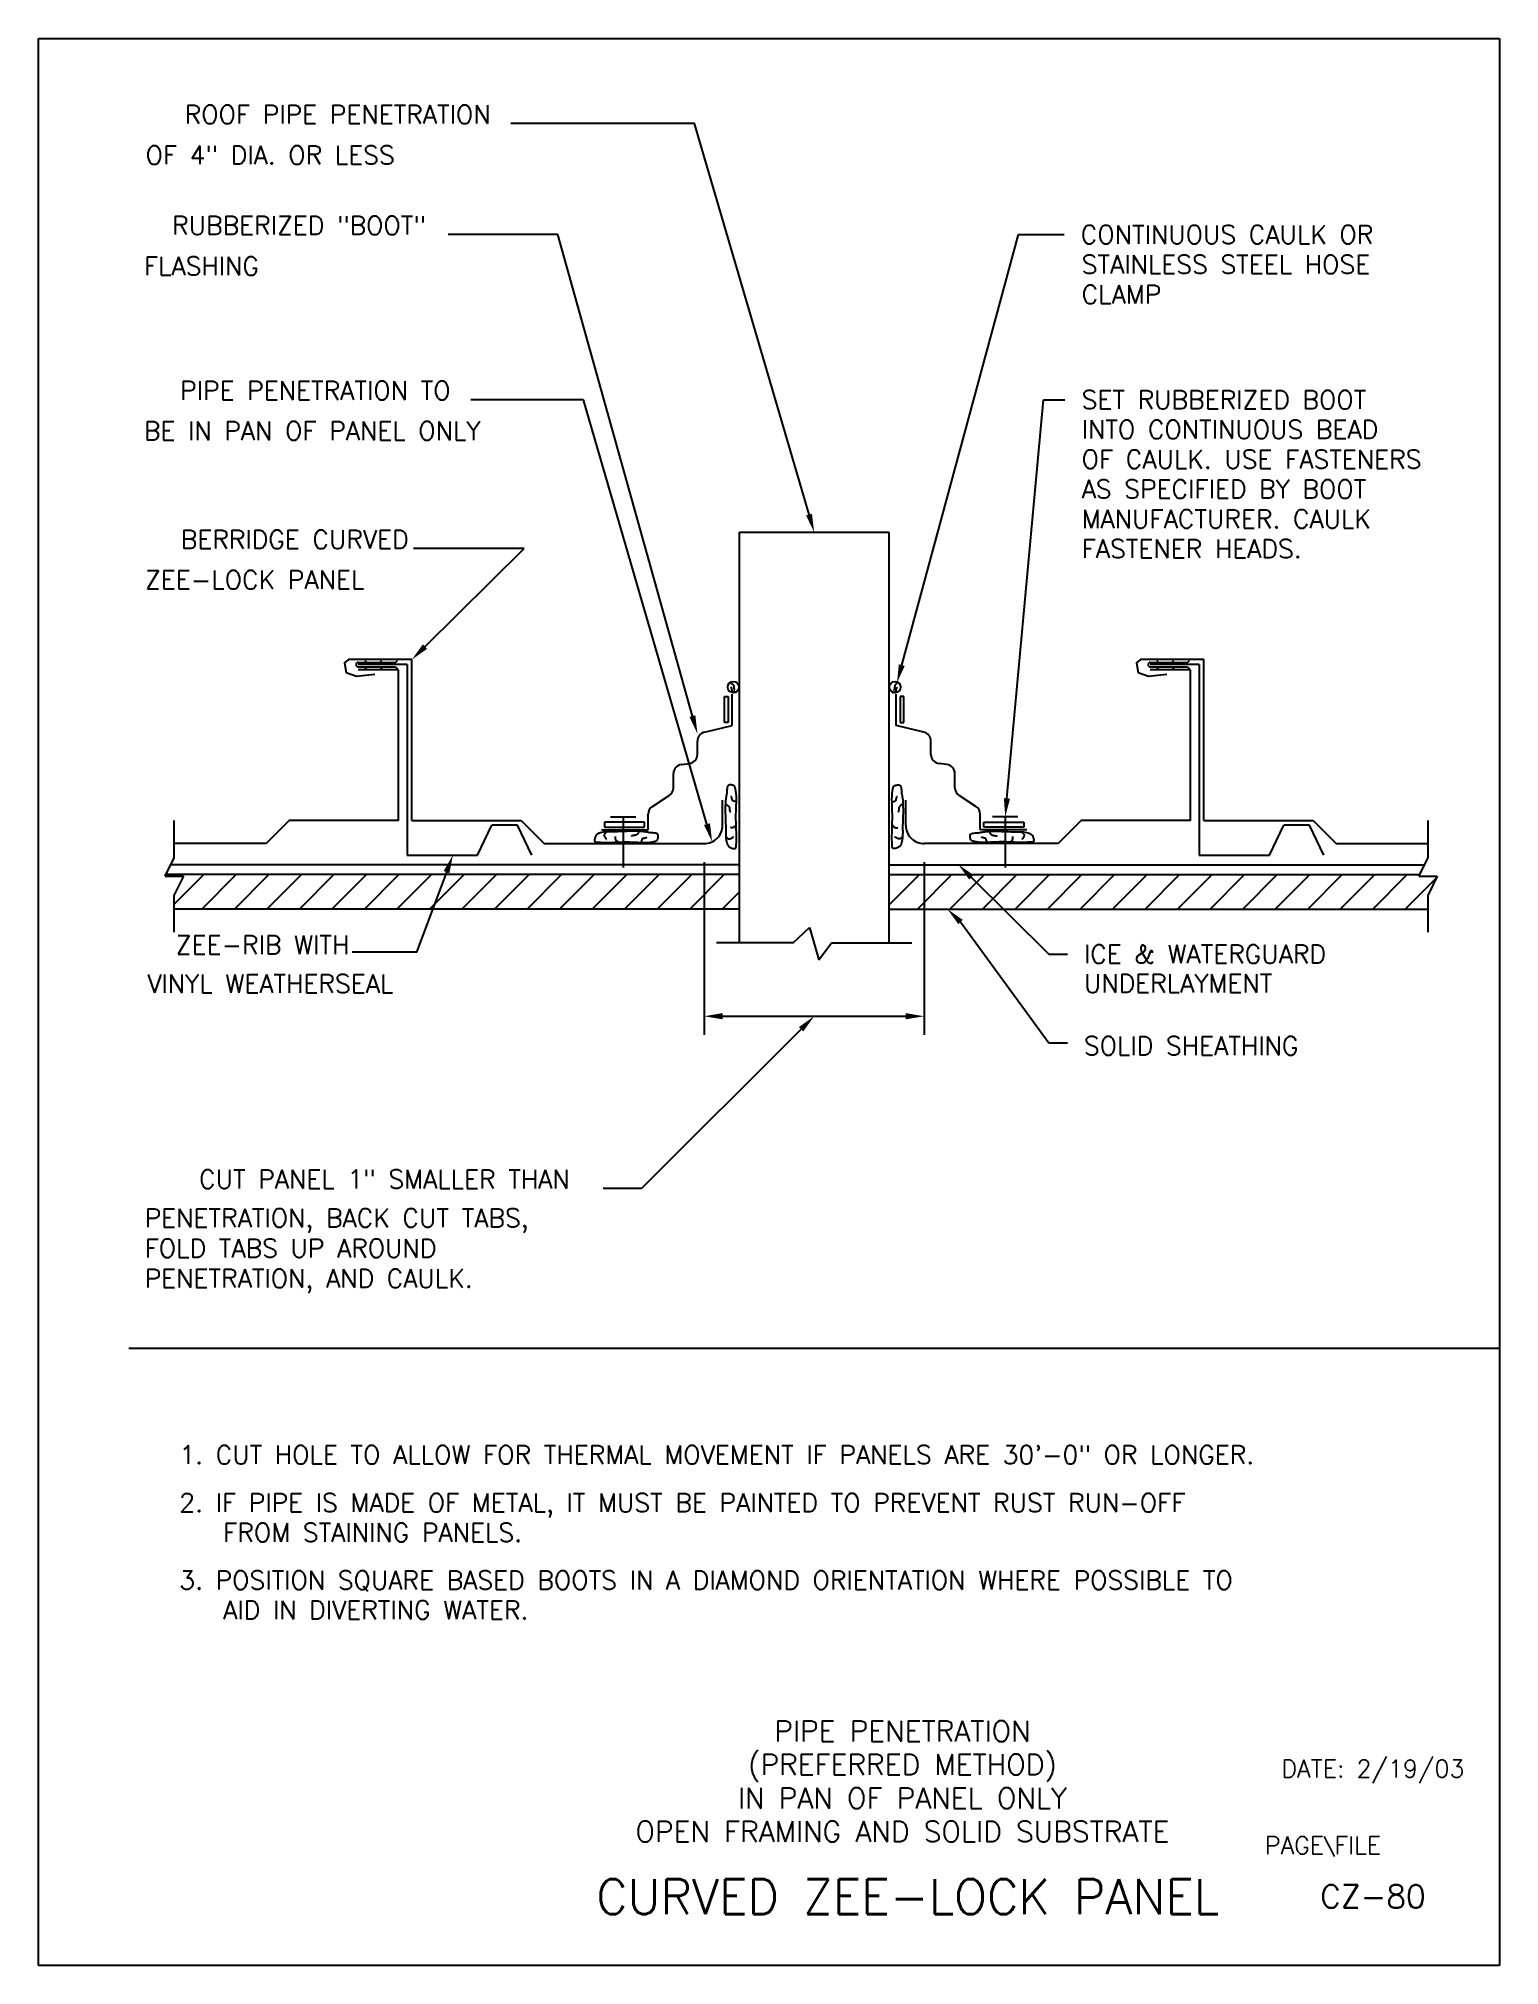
# Model space of a CAD drawing. Extents: x 0 to 15.9, y 0 to 20.9.
import ezdxf
from ezdxf.enums import TextEntityAlignment as Align

# ---------------------------------------------------------------- set-up
doc = ezdxf.new("R2010")
doc.units = 0
doc.header["$MEASUREMENT"] = 0
doc.layers.get('0').update_dxf_attribs({"linetype": 'CONTINUOUS'})
for name, color, linetype in [('BORDER', 7, 'CONTINUOUS'), ('CMP-FLSH', 7, 'CONTINUOUS'), ('STRCTR', 7, 'CONTINUOUS')]:
    doc.layers.add(name, color=color, linetype=linetype)
doc.styles.add('ROMANS', font='romans', dxfattribs={"height": 0.2})

# ---------------------------------------------------------------- blocks, each defined once
blk = doc.blocks.new('*X1')
at = {"color": 0, "linetype": 'CONTINUOUS'}
for p, q in [((1.424, 10.616), (1.443, 10.635)), ((1.475, 10.314), (1.796, 10.635)), ((1.775, 10.26), (2.15, 10.635)), ((2.129, 10.26), (2.504, 10.635)), ((2.482, 10.26), (2.857, 10.635)), ((2.836, 10.26), (3.211, 10.635)), ((3.189, 10.26), (3.564, 10.635)), ((3.543, 10.26), (3.918, 10.635)), ((3.896, 10.26), (4.271, 10.635)), ((4.25, 10.26), (4.625, 10.635)), ((4.603, 10.26), (4.978, 10.635)), ((4.957, 10.26), (5.332, 10.635)), ((5.311, 10.26), (5.686, 10.635)), ((5.664, 10.26), (6.039, 10.635)), ((6.018, 10.26), (6.393, 10.635)), ((6.371, 10.26), (6.746, 10.635)), ((6.725, 10.26), (7.1, 10.635)), ((7.078, 10.26), (7.453, 10.635)), ((9.243, 10.304), (9.575, 10.635)), ((9.553, 10.26), (9.928, 10.635)), ((9.907, 10.26), (10.282, 10.635)), ((10.26, 10.26), (10.635, 10.635)), ((10.614, 10.26), (10.989, 10.635)), ((10.967, 10.26), (11.342, 10.635)), ((11.321, 10.26), (11.696, 10.635)), ((11.675, 10.26), (12.05, 10.635)), ((12.028, 10.26), (12.403, 10.635)), ((12.382, 10.26), (12.757, 10.635)), ((12.735, 10.26), (13.11, 10.635)), ((13.089, 10.26), (13.464, 10.635)), ((13.442, 10.26), (13.817, 10.635)), ((13.796, 10.26), (14.171, 10.635)), ((14.149, 10.26), (14.524, 10.635)), ((14.503, 10.26), (14.878, 10.635)), ((14.856, 10.26), (15.197, 10.601)), ((7.432, 10.26), (7.619, 10.447))]:
    blk.add_line(p, q, dxfattribs=at)

msp = doc.modelspace()

# ---------------------------------------------------------------- linework, layer by layer
at = {"color": 5, "linetype": 'CONTINUOUS'}
for p, q in [((0, 0), (0, 20.94)), ((0, 20.94), (15.88, 20.94)), ((15.88, 20.94), (15.88, 0)), ((15.88, 0), (0, 0))]:
    msp.add_line(p, q, dxfattribs=at)
at = {"layer": 'BORDER', "color": 5, "linetype": 'CONTINUOUS'}
msp.add_line((15.88, 6.705), (0.982, 6.705), dxfattribs=at)
at = {"layer": 'CMP-FLSH', "color": 3, "linetype": 'CONTINUOUS'}
for p, q in [((7.13, 20.015), (5.133, 20.015)), ((8.375, 15.767), (7.13, 20.015)), ((5.645, 18.809), (4.453, 18.809)), ((7.108, 13.577), (5.645, 18.809)), ((9.383, 14.131), (10.652, 18.809)), ((10.652, 18.809), (11.149, 18.809)), ((5.922, 17.015), (4.7, 17.015)), ((7.266, 12.403), (5.922, 17.015)), ((10.526, 12.683), (10.922, 17.015)), ((10.922, 17.015), (11.155, 17.015)), ((5.28, 15.397), (4.076, 15.397)), ((4.201, 14.332), (5.28, 15.397)), ((3.475, 14.16), (3.88, 14.16)), ((3.475, 14.112), (3.88, 14.112)), ((3.542, 14.16), (3.562, 14.18)), ((3.542, 14.112), (3.562, 14.091)), ((3.711, 14.16), (3.732, 14.18)), ((3.711, 14.112), (3.732, 14.091)), ((3.88, 14.16), (3.901, 14.18)), ((3.88, 14.112), (3.901, 14.091)), ((12.084, 14.16), (12.489, 14.16)), ((12.084, 14.112), (12.489, 14.112)), ((12.15, 14.16), (12.171, 14.18)), ((12.15, 14.112), (12.171, 14.091)), ((12.32, 14.16), (12.34, 14.18)), ((12.32, 14.112), (12.34, 14.091)), ((12.489, 14.16), (12.51, 14.18)), ((12.489, 14.112), (12.51, 14.091)), ((7.235, 11.991), (7.235, 10.115)), ((9.627, 11.991), (9.627, 10.115)), ((10.139, 11.825), (10.983, 10.991)), ((10.022, 11.34), (10.983, 10.025)), ((10.983, 10.991), (11.183, 10.991)), ((7.435, 10.315), (9.427, 10.315)), ((8.289, 10.174), (6.555, 8.445)), ((10.983, 10.025), (11.183, 10.025)), ((6.555, 8.445), (6.136, 8.445))]:
    msp.add_line(p, q, dxfattribs=at)
at = {"layer": 'CMP-FLSH', "color": 1, "linetype": 'CONTINUOUS'}
for p, q in [((4.058, 14.191), (3.371, 14.191)), ((3.456, 14.011), (3.657, 14.032)), ((4.006, 14.136), (3.475, 14.136)), ((3.913, 14.078), (3.475, 14.078)), ((3.913, 12.441), (3.913, 14.078)), ((4.006, 14.136), (4.006, 12.066)), ((4.058, 12.441), (4.058, 14.191)), ((12.667, 14.191), (11.979, 14.191)), ((12.065, 14.011), (12.266, 14.032)), ((12.614, 14.136), (12.084, 14.136)), ((12.521, 14.078), (12.084, 14.078)), ((12.521, 12.441), (12.521, 14.078)), ((12.614, 14.136), (12.614, 12.066)), ((12.667, 12.441), (12.667, 14.191)), ((7.435, 12.391), (7.435, 12.663)), ((9.427, 12.391), (9.427, 12.663)), ((2.725, 12.441), (2.475, 12.191)), ((3.913, 12.441), (2.725, 12.441)), ((4.058, 12.441), (5.246, 12.441)), ((4.772, 12.066), (4.927, 12.392)), ((5.206, 12.392), (4.927, 12.392)), ((5.362, 12.066), (5.206, 12.392)), ((5.246, 12.441), (5.496, 12.191)), ((11.334, 12.441), (11.084, 12.191)), ((12.521, 12.441), (11.334, 12.441)), ((12.667, 12.441), (13.854, 12.441)), ((13.38, 12.066), (13.536, 12.392)), ((13.815, 12.392), (13.536, 12.392)), ((13.971, 12.066), (13.815, 12.392)), ((13.854, 12.441), (14.104, 12.191)), ((2.475, 12.191), (1.475, 12.191)), ((5.496, 12.191), (7.235, 12.191)), ((11.084, 12.191), (9.627, 12.191)), ((14.104, 12.191), (15.104, 12.191)), ((4.006, 12.066), (4.772, 12.066)), ((12.614, 12.066), (13.38, 12.066))]:
    msp.add_line(p, q, dxfattribs=at)
at = {"layer": 'CMP-FLSH', "color": 6, "linetype": 'CONTINUOUS'}
for p, q in [((7.457, 13.507), (7.457, 13.791)), ((7.457, 13.791), (7.495, 13.791)), ((7.495, 13.791), (7.495, 13.507)), ((9.404, 13.791), (9.367, 13.791)), ((9.367, 13.791), (9.367, 13.507)), ((9.404, 13.507), (9.404, 13.791)), ((7.495, 13.507), (7.457, 13.507)), ((9.367, 13.507), (9.404, 13.507)), ((6.588, 12.425), (6.151, 12.425)), ((6.151, 12.425), (6.151, 12.369)), ((6.151, 12.369), (6.588, 12.369)), ((6.216, 12.484), (6.491, 12.484)), ((6.354, 12.484), (6.354, 11.93)), ((6.588, 12.369), (6.588, 12.425)), ((10.274, 12.369), (10.274, 12.425)), ((10.274, 12.425), (10.711, 12.425)), ((10.711, 12.369), (10.274, 12.369)), ((10.645, 12.484), (10.371, 12.484)), ((10.508, 12.484), (10.508, 11.93)), ((10.711, 12.425), (10.711, 12.369)), ((7.619, 11.961), (1.438, 11.961)), ((9.243, 11.961), (15.067, 11.961))]:
    msp.add_line(p, q, dxfattribs=at)
at = {"layer": 'CMP-FLSH', "color": 4, "linetype": 'CONTINUOUS'}
for p, q in [((7.538, 13.474), (7.538, 13.816)), ((9.324, 13.474), (9.324, 13.816)), ((7.239, 13.402), (7.538, 13.474)), ((9.623, 13.402), (9.324, 13.474)), ((7.162, 13.161), (7.162, 13.305)), ((9.7, 13.161), (9.7, 13.305)), ((6.99, 13.052), (7.073, 13.061)), ((9.872, 13.052), (9.789, 13.061)), ((6.901, 12.798), (6.901, 12.952)), ((9.961, 12.798), (9.961, 12.952)), ((6.672, 12.595), (6.856, 12.714)), ((10.19, 12.595), (10.006, 12.714)), ((6.626, 12.342), (6.626, 12.511)), ((10.235, 12.342), (10.235, 12.511)), ((6.12, 12.342), (6.626, 12.342)), ((10.742, 12.342), (10.235, 12.342))]:
    msp.add_line(p, q, dxfattribs=at)
at = {"layer": 'CMP-FLSH', "color": 3, "linetype": 'CONTINUOUS'}
msp.add_lwpolyline([(4.435, 11.881), (4.108, 11.013), (3.41, 11.013)], dxfattribs=at)
at = {"layer": 'CMP-FLSH', "color": 1, "linetype": 'CONTINUOUS'}
for points in [[(3.371, 14.191, 0), (3.326, 14.155, 0), (3.345, 14.05, 0), (3.456, 14.011, 0)], [(11.979, 14.191, 0), (11.935, 14.155, 0), (11.953, 14.05, 0), (12.065, 14.011, 0)]]:
    msp.add_polyline3d(points, dxfattribs=at)
at = {"layer": 'CMP-FLSH', "color": 6, "linetype": 'CONTINUOUS'}
for points in [[(7.517, 13.941, 0), (7.521, 13.939, 0), (7.525, 13.937, 0), (7.53, 13.934, 0), (7.534, 13.931, 0), (7.539, 13.927, 0), (7.543, 13.924, 0), (7.546, 13.92, 0), (7.55, 13.917, 0), (7.552, 13.913, 0), (7.554, 13.908, 0), (7.556, 13.902, 0), (7.557, 13.894, 0), (7.558, 13.885, 0), (7.559, 13.877, 0), (7.56, 13.87, 0), (7.563, 13.864, 0), (7.565, 13.86, 0), (7.57, 13.859, 0)], [(7.585, 13.835, 0), (7.581, 13.834, 0), (7.577, 13.834, 0), (7.571, 13.835, 0), (7.566, 13.836, 0), (7.561, 13.837, 0), (7.556, 13.839, 0), (7.551, 13.841, 0), (7.547, 13.843, 0), (7.544, 13.845, 0), (7.541, 13.849, 0), (7.539, 13.854, 0), (7.538, 13.861, 0), (7.537, 13.868, 0), (7.536, 13.875, 0), (7.534, 13.881, 0), (7.532, 13.886, 0), (7.53, 13.889, 0), (7.526, 13.89, 0)], [(9.277, 13.835, 0), (9.281, 13.834, 0), (9.285, 13.834, 0), (9.29, 13.835, 0), (9.296, 13.836, 0), (9.301, 13.837, 0), (9.306, 13.839, 0), (9.311, 13.841, 0), (9.315, 13.843, 0), (9.318, 13.845, 0), (9.321, 13.849, 0), (9.322, 13.854, 0), (9.324, 13.861, 0), (9.325, 13.868, 0), (9.326, 13.875, 0), (9.328, 13.881, 0), (9.33, 13.886, 0), (9.332, 13.889, 0), (9.335, 13.89, 0)], [(9.344, 13.941, 0), (9.341, 13.939, 0), (9.337, 13.937, 0), (9.332, 13.934, 0), (9.328, 13.931, 0), (9.323, 13.927, 0), (9.319, 13.924, 0), (9.315, 13.92, 0), (9.312, 13.917, 0), (9.31, 13.913, 0), (9.307, 13.908, 0), (9.306, 13.902, 0), (9.305, 13.894, 0), (9.304, 13.885, 0), (9.303, 13.877, 0), (9.301, 13.87, 0), (9.299, 13.864, 0), (9.296, 13.86, 0), (9.292, 13.859, 0)], [(7.472, 12.358, 0), (7.47, 12.343, 0), (7.469, 12.327, 0), (7.469, 12.308, 0), (7.469, 12.289, 0), (7.47, 12.269, 0), (7.472, 12.25, 0), (7.475, 12.232, 0), (7.477, 12.215, 0), (7.481, 12.201, 0), (7.482, 12.197, 0), (7.484, 12.191, 0), (7.487, 12.186, 0), (7.49, 12.179, 0), (7.493, 12.173, 0), (7.496, 12.168, 0), (7.5, 12.163, 0), (7.503, 12.158, 0), (7.507, 12.155, 0), (7.513, 12.151, 0), (7.52, 12.148, 0), (7.528, 12.144, 0), (7.537, 12.141, 0), (7.546, 12.139, 0), (7.555, 12.137, 0), (7.563, 12.137, 0), (7.571, 12.138, 0), (7.576, 12.14, 0), (7.579, 12.143, 0), (7.58, 12.146, 0), (7.581, 12.15, 0), (7.582, 12.154, 0), (7.582, 12.159, 0), (7.583, 12.164, 0), (7.583, 12.169, 0), (7.583, 12.173, 0), (7.583, 12.176, 0), (7.585, 12.205, 0), (7.585, 12.238, 0), (7.585, 12.274, 0), (7.585, 12.312, 0), (7.584, 12.351, 0), (7.583, 12.389, 0), (7.582, 12.425, 0), (7.581, 12.458, 0), (7.581, 12.486, 0), (7.581, 12.512, 0), (7.582, 12.541, 0), (7.583, 12.573, 0), (7.584, 12.607, 0), (7.585, 12.641, 0), (7.586, 12.675, 0), (7.585, 12.707, 0), (7.584, 12.736, 0), (7.581, 12.761, 0), (7.58, 12.766, 0), (7.579, 12.773, 0), (7.577, 12.78, 0), (7.575, 12.787, 0), (7.573, 12.795, 0), (7.571, 12.802, 0), (7.568, 12.808, 0), (7.565, 12.814, 0), (7.561, 12.818, 0), (7.556, 12.821, 0), (7.55, 12.824, 0), (7.543, 12.826, 0), (7.535, 12.828, 0), (7.527, 12.829, 0), (7.519, 12.83, 0), (7.512, 12.83, 0), (7.505, 12.828, 0), (7.5, 12.826, 0), (7.494, 12.82, 0), (7.49, 12.811, 0), (7.487, 12.799, 0), (7.484, 12.787, 0), (7.483, 12.774, 0), (7.482, 12.76, 0), (7.481, 12.748, 0), (7.48, 12.736, 0), (7.479, 12.727, 0), (7.477, 12.72, 0), (7.476, 12.713, 0), (7.475, 12.705, 0), (7.473, 12.696, 0), (7.472, 12.688, 0), (7.47, 12.679, 0), (7.469, 12.671, 0), (7.468, 12.664, 0), (7.468, 12.657, 0), (7.466, 12.63, 0), (7.465, 12.598, 0), (7.465, 12.563, 0), (7.465, 12.526, 0), (7.466, 12.489, 0), (7.467, 12.452, 0), (7.468, 12.417, 0), (7.47, 12.385, 0), (7.472, 12.358, 0)], [(9.39, 12.358, 0), (9.391, 12.343, 0), (9.393, 12.327, 0), (9.393, 12.308, 0), (9.392, 12.289, 0), (9.391, 12.269, 0), (9.39, 12.25, 0), (9.387, 12.232, 0), (9.384, 12.215, 0), (9.381, 12.201, 0), (9.379, 12.197, 0), (9.377, 12.191, 0), (9.375, 12.186, 0), (9.372, 12.179, 0), (9.369, 12.173, 0), (9.366, 12.168, 0), (9.362, 12.163, 0), (9.359, 12.158, 0), (9.355, 12.155, 0), (9.349, 12.151, 0), (9.342, 12.148, 0), (9.334, 12.144, 0), (9.325, 12.141, 0), (9.316, 12.139, 0), (9.307, 12.137, 0), (9.299, 12.137, 0), (9.291, 12.138, 0), (9.285, 12.14, 0), (9.283, 12.143, 0), (9.282, 12.146, 0), (9.281, 12.15, 0), (9.28, 12.154, 0), (9.279, 12.159, 0), (9.279, 12.164, 0), (9.279, 12.169, 0), (9.279, 12.173, 0), (9.279, 12.176, 0), (9.277, 12.205, 0), (9.276, 12.238, 0), (9.276, 12.274, 0), (9.277, 12.312, 0), (9.278, 12.351, 0), (9.279, 12.389, 0), (9.28, 12.425, 0), (9.281, 12.458, 0), (9.281, 12.486, 0), (9.281, 12.512, 0), (9.28, 12.541, 0), (9.279, 12.573, 0), (9.277, 12.607, 0), (9.277, 12.641, 0), (9.276, 12.675, 0), (9.277, 12.707, 0), (9.278, 12.736, 0), (9.281, 12.761, 0), (9.282, 12.766, 0), (9.283, 12.773, 0), (9.285, 12.78, 0), (9.286, 12.787, 0), (9.289, 12.795, 0), (9.291, 12.802, 0), (9.294, 12.808, 0), (9.297, 12.814, 0), (9.301, 12.818, 0), (9.305, 12.821, 0), (9.312, 12.824, 0), (9.319, 12.826, 0), (9.327, 12.828, 0), (9.335, 12.829, 0), (9.343, 12.83, 0), (9.35, 12.83, 0), (9.356, 12.828, 0), (9.361, 12.826, 0), (9.368, 12.82, 0), (9.372, 12.811, 0), (9.375, 12.799, 0), (9.378, 12.787, 0), (9.379, 12.774, 0), (9.38, 12.76, 0), (9.381, 12.748, 0), (9.382, 12.736, 0), (9.383, 12.727, 0), (9.384, 12.72, 0), (9.386, 12.713, 0), (9.387, 12.705, 0), (9.389, 12.696, 0), (9.39, 12.688, 0), (9.391, 12.679, 0), (9.393, 12.671, 0), (9.393, 12.664, 0), (9.394, 12.657, 0), (9.395, 12.63, 0), (9.396, 12.598, 0), (9.397, 12.563, 0), (9.397, 12.526, 0), (9.396, 12.489, 0), (9.395, 12.452, 0), (9.394, 12.417, 0), (9.392, 12.385, 0), (9.39, 12.358, 0)], [(7.47, 12.619, 0), (7.474, 12.618, 0), (7.478, 12.615, 0), (7.482, 12.612, 0), (7.487, 12.609, 0), (7.491, 12.606, 0), (7.495, 12.602, 0), (7.499, 12.598, 0), (7.502, 12.595, 0), (7.505, 12.592, 0), (7.507, 12.587, 0), (7.509, 12.58, 0), (7.51, 12.572, 0), (7.511, 12.564, 0), (7.512, 12.556, 0), (7.513, 12.548, 0), (7.515, 12.542, 0), (7.518, 12.538, 0), (7.522, 12.537, 0)], [(7.585, 12.649, 0), (7.581, 12.648, 0), (7.577, 12.648, 0), (7.571, 12.649, 0), (7.566, 12.65, 0), (7.561, 12.651, 0), (7.556, 12.653, 0), (7.551, 12.655, 0), (7.547, 12.657, 0), (7.544, 12.659, 0), (7.541, 12.663, 0), (7.539, 12.668, 0), (7.538, 12.675, 0), (7.537, 12.682, 0), (7.536, 12.689, 0), (7.534, 12.695, 0), (7.532, 12.7, 0), (7.53, 12.703, 0), (7.526, 12.704, 0)], [(9.277, 12.649, 0), (9.281, 12.648, 0), (9.285, 12.648, 0), (9.29, 12.649, 0), (9.296, 12.65, 0), (9.301, 12.651, 0), (9.306, 12.653, 0), (9.311, 12.655, 0), (9.315, 12.657, 0), (9.318, 12.659, 0), (9.321, 12.663, 0), (9.322, 12.668, 0), (9.324, 12.675, 0), (9.325, 12.682, 0), (9.326, 12.689, 0), (9.328, 12.695, 0), (9.33, 12.7, 0), (9.332, 12.703, 0), (9.335, 12.704, 0)], [(9.392, 12.619, 0), (9.388, 12.618, 0), (9.384, 12.615, 0), (9.38, 12.612, 0), (9.375, 12.609, 0), (9.371, 12.606, 0), (9.367, 12.602, 0), (9.363, 12.598, 0), (9.36, 12.595, 0), (9.357, 12.592, 0), (9.355, 12.587, 0), (9.353, 12.58, 0), (9.352, 12.572, 0), (9.351, 12.564, 0), (9.35, 12.556, 0), (9.349, 12.548, 0), (9.347, 12.542, 0), (9.344, 12.538, 0), (9.34, 12.537, 0)], [(7.583, 12.398, 0), (7.581, 12.394, 0), (7.579, 12.391, 0), (7.577, 12.387, 0), (7.574, 12.383, 0), (7.57, 12.379, 0), (7.567, 12.376, 0), (7.563, 12.373, 0), (7.56, 12.37, 0), (7.557, 12.368, 0), (7.554, 12.367, 0), (7.55, 12.366, 0), (7.546, 12.365, 0), (7.542, 12.364, 0), (7.537, 12.364, 0), (7.533, 12.364, 0), (7.529, 12.364, 0), (7.525, 12.365, 0), (7.522, 12.366, 0)], [(9.279, 12.398, 0), (9.28, 12.394, 0), (9.282, 12.391, 0), (9.285, 12.387, 0), (9.288, 12.383, 0), (9.292, 12.379, 0), (9.295, 12.376, 0), (9.299, 12.373, 0), (9.302, 12.37, 0), (9.305, 12.368, 0), (9.308, 12.367, 0), (9.312, 12.366, 0), (9.316, 12.365, 0), (9.32, 12.364, 0), (9.325, 12.364, 0), (9.329, 12.364, 0), (9.333, 12.364, 0), (9.337, 12.365, 0), (9.34, 12.366, 0)], [(6.265, 12.318, 0), (6.25, 12.32, 0), (6.234, 12.321, 0), (6.215, 12.321, 0), (6.196, 12.321, 0), (6.176, 12.32, 0), (6.157, 12.318, 0), (6.139, 12.316, 0), (6.123, 12.313, 0), (6.109, 12.309, 0), (6.104, 12.308, 0), (6.099, 12.306, 0), (6.093, 12.303, 0), (6.087, 12.3, 0), (6.081, 12.297, 0), (6.075, 12.294, 0), (6.07, 12.29, 0), (6.065, 12.287, 0), (6.062, 12.283, 0), (6.059, 12.278, 0), (6.055, 12.27, 0), (6.051, 12.262, 0), (6.048, 12.253, 0), (6.046, 12.244, 0), (6.045, 12.235, 0), (6.044, 12.227, 0), (6.045, 12.22, 0), (6.047, 12.214, 0), (6.05, 12.212, 0), (6.053, 12.21, 0), (6.057, 12.209, 0), (6.061, 12.208, 0), (6.066, 12.208, 0), (6.071, 12.208, 0), (6.076, 12.208, 0), (6.08, 12.207, 0), (6.083, 12.207, 0), (6.112, 12.206, 0), (6.145, 12.205, 0), (6.181, 12.205, 0), (6.219, 12.205, 0), (6.258, 12.206, 0), (6.296, 12.207, 0), (6.332, 12.208, 0), (6.365, 12.209, 0), (6.393, 12.209, 0), (6.419, 12.209, 0), (6.448, 12.208, 0), (6.48, 12.207, 0), (6.514, 12.206, 0), (6.548, 12.205, 0), (6.582, 12.204, 0), (6.614, 12.205, 0), (6.643, 12.206, 0), (6.668, 12.209, 0), (6.673, 12.21, 0), (6.68, 12.212, 0), (6.687, 12.213, 0), (6.694, 12.215, 0), (6.702, 12.217, 0), (6.709, 12.219, 0), (6.715, 12.222, 0), (6.721, 12.225, 0), (6.725, 12.229, 0), (6.728, 12.234, 0), (6.731, 12.24, 0), (6.733, 12.247, 0), (6.735, 12.255, 0), (6.736, 12.263, 0), (6.737, 12.271, 0), (6.737, 12.278, 0), (6.735, 12.285, 0), (6.733, 12.29, 0), (6.727, 12.296, 0), (6.718, 12.3, 0), (6.707, 12.304, 0), (6.694, 12.306, 0), (6.681, 12.307, 0), (6.668, 12.308, 0), (6.655, 12.309, 0), (6.643, 12.31, 0), (6.634, 12.311, 0), (6.628, 12.313, 0), (6.62, 12.314, 0), (6.612, 12.315, 0), (6.604, 12.317, 0), (6.595, 12.318, 0), (6.586, 12.32, 0), (6.578, 12.321, 0), (6.571, 12.322, 0), (6.564, 12.322, 0), (6.537, 12.324, 0), (6.505, 12.325, 0), (6.47, 12.325, 0), (6.433, 12.325, 0), (6.396, 12.324, 0), (6.359, 12.323, 0), (6.324, 12.322, 0), (6.292, 12.32, 0), (6.265, 12.318, 0)], [(6.176, 12.316, 0), (6.173, 12.315, 0), (6.169, 12.312, 0), (6.165, 12.309, 0), (6.161, 12.306, 0), (6.157, 12.302, 0), (6.154, 12.297, 0), (6.152, 12.293, 0), (6.15, 12.289, 0), (6.149, 12.285, 0), (6.149, 12.28, 0), (6.15, 12.275, 0), (6.152, 12.269, 0), (6.155, 12.262, 0), (6.158, 12.256, 0), (6.162, 12.25, 0), (6.166, 12.245, 0), (6.17, 12.241, 0), (6.174, 12.238, 0)], [(6.305, 12.207, 0), (6.302, 12.209, 0), (6.298, 12.211, 0), (6.294, 12.213, 0), (6.29, 12.217, 0), (6.286, 12.22, 0), (6.283, 12.223, 0), (6.28, 12.227, 0), (6.277, 12.23, 0), (6.275, 12.233, 0), (6.274, 12.236, 0), (6.273, 12.24, 0), (6.272, 12.244, 0), (6.271, 12.248, 0), (6.271, 12.253, 0), (6.271, 12.257, 0), (6.271, 12.261, 0), (6.272, 12.265, 0), (6.273, 12.268, 0)], [(6.526, 12.32, 0), (6.525, 12.316, 0), (6.522, 12.312, 0), (6.519, 12.308, 0), (6.516, 12.303, 0), (6.513, 12.299, 0), (6.509, 12.295, 0), (6.506, 12.291, 0), (6.502, 12.288, 0), (6.499, 12.285, 0), (6.494, 12.283, 0), (6.487, 12.282, 0), (6.479, 12.28, 0), (6.471, 12.28, 0), (6.463, 12.279, 0), (6.455, 12.277, 0), (6.449, 12.275, 0), (6.445, 12.272, 0), (6.444, 12.268, 0)], [(6.556, 12.205, 0), (6.555, 12.209, 0), (6.555, 12.214, 0), (6.556, 12.219, 0), (6.557, 12.224, 0), (6.558, 12.229, 0), (6.56, 12.234, 0), (6.562, 12.239, 0), (6.564, 12.243, 0), (6.566, 12.246, 0), (6.57, 12.249, 0), (6.575, 12.251, 0), (6.582, 12.252, 0), (6.589, 12.253, 0), (6.596, 12.255, 0), (6.602, 12.256, 0), (6.607, 12.258, 0), (6.61, 12.26, 0), (6.611, 12.264, 0)], [(7.474, 12.269, 0), (7.476, 12.265, 0), (7.478, 12.262, 0), (7.481, 12.258, 0), (7.485, 12.254, 0), (7.489, 12.25, 0), (7.493, 12.247, 0), (7.497, 12.244, 0), (7.501, 12.243, 0), (7.505, 12.242, 0), (7.51, 12.242, 0), (7.515, 12.243, 0), (7.521, 12.245, 0), (7.528, 12.248, 0), (7.534, 12.251, 0), (7.54, 12.255, 0), (7.545, 12.259, 0), (7.549, 12.263, 0), (7.552, 12.267, 0)], [(9.387, 12.269, 0), (9.386, 12.265, 0), (9.384, 12.262, 0), (9.381, 12.258, 0), (9.377, 12.254, 0), (9.373, 12.25, 0), (9.369, 12.247, 0), (9.365, 12.244, 0), (9.361, 12.243, 0), (9.357, 12.242, 0), (9.352, 12.242, 0), (9.346, 12.243, 0), (9.34, 12.245, 0), (9.334, 12.248, 0), (9.328, 12.251, 0), (9.322, 12.255, 0), (9.317, 12.259, 0), (9.312, 12.263, 0), (9.309, 12.267, 0)], [(10.597, 12.318, 0), (10.611, 12.32, 0), (10.628, 12.321, 0), (10.646, 12.321, 0), (10.666, 12.321, 0), (10.685, 12.32, 0), (10.705, 12.318, 0), (10.723, 12.316, 0), (10.739, 12.313, 0), (10.753, 12.309, 0), (10.758, 12.308, 0), (10.763, 12.306, 0), (10.769, 12.303, 0), (10.775, 12.3, 0), (10.781, 12.297, 0), (10.787, 12.294, 0), (10.792, 12.29, 0), (10.796, 12.287, 0), (10.8, 12.283, 0), (10.803, 12.278, 0), (10.807, 12.27, 0), (10.81, 12.262, 0), (10.813, 12.253, 0), (10.816, 12.244, 0), (10.817, 12.235, 0), (10.818, 12.227, 0), (10.817, 12.22, 0), (10.814, 12.214, 0), (10.812, 12.212, 0), (10.809, 12.21, 0), (10.805, 12.209, 0), (10.8, 12.208, 0), (10.796, 12.208, 0), (10.791, 12.208, 0), (10.786, 12.208, 0), (10.782, 12.207, 0), (10.779, 12.207, 0), (10.75, 12.206, 0), (10.717, 12.205, 0), (10.681, 12.205, 0), (10.643, 12.205, 0), (10.604, 12.206, 0), (10.566, 12.207, 0), (10.53, 12.208, 0), (10.497, 12.209, 0), (10.468, 12.209, 0), (10.443, 12.209, 0), (10.414, 12.208, 0), (10.382, 12.207, 0), (10.348, 12.206, 0), (10.314, 12.205, 0), (10.28, 12.204, 0), (10.248, 12.205, 0), (10.219, 12.206, 0), (10.194, 12.209, 0), (10.189, 12.21, 0), (10.182, 12.212, 0), (10.175, 12.213, 0), (10.167, 12.215, 0), (10.16, 12.217, 0), (10.153, 12.219, 0), (10.146, 12.222, 0), (10.141, 12.225, 0), (10.137, 12.229, 0), (10.134, 12.234, 0), (10.131, 12.24, 0), (10.129, 12.247, 0), (10.127, 12.255, 0), (10.125, 12.263, 0), (10.125, 12.271, 0), (10.125, 12.278, 0), (10.126, 12.285, 0), (10.129, 12.29, 0), (10.135, 12.296, 0), (10.144, 12.3, 0), (10.155, 12.304, 0), (10.168, 12.306, 0), (10.181, 12.307, 0), (10.194, 12.308, 0), (10.207, 12.309, 0), (10.218, 12.31, 0), (10.228, 12.311, 0), (10.234, 12.313, 0), (10.242, 12.314, 0), (10.25, 12.315, 0), (10.258, 12.317, 0), (10.267, 12.318, 0), (10.275, 12.32, 0), (10.284, 12.321, 0), (10.291, 12.322, 0), (10.297, 12.322, 0), (10.325, 12.324, 0), (10.357, 12.325, 0), (10.392, 12.325, 0), (10.429, 12.325, 0), (10.466, 12.324, 0), (10.503, 12.323, 0), (10.538, 12.322, 0), (10.57, 12.32, 0), (10.597, 12.318, 0)], [(10.306, 12.205, 0), (10.306, 12.209, 0), (10.306, 12.214, 0), (10.306, 12.219, 0), (10.305, 12.224, 0), (10.303, 12.229, 0), (10.302, 12.234, 0), (10.3, 12.239, 0), (10.298, 12.243, 0), (10.295, 12.246, 0), (10.292, 12.249, 0), (10.286, 12.251, 0), (10.28, 12.252, 0), (10.273, 12.253, 0), (10.266, 12.255, 0), (10.26, 12.256, 0), (10.255, 12.258, 0), (10.252, 12.26, 0), (10.251, 12.264, 0)], [(10.335, 12.32, 0), (10.337, 12.316, 0), (10.339, 12.312, 0), (10.342, 12.308, 0), (10.346, 12.303, 0), (10.349, 12.299, 0), (10.353, 12.295, 0), (10.356, 12.291, 0), (10.36, 12.288, 0), (10.363, 12.285, 0), (10.368, 12.283, 0), (10.375, 12.282, 0), (10.383, 12.28, 0), (10.391, 12.28, 0), (10.399, 12.279, 0), (10.406, 12.277, 0), (10.412, 12.275, 0), (10.416, 12.272, 0), (10.418, 12.268, 0)], [(10.557, 12.207, 0), (10.56, 12.209, 0), (10.564, 12.211, 0), (10.568, 12.213, 0), (10.572, 12.217, 0), (10.575, 12.22, 0), (10.579, 12.223, 0), (10.582, 12.227, 0), (10.585, 12.23, 0), (10.587, 12.233, 0), (10.588, 12.236, 0), (10.589, 12.24, 0), (10.59, 12.244, 0), (10.59, 12.248, 0), (10.591, 12.253, 0), (10.591, 12.257, 0), (10.59, 12.261, 0), (10.59, 12.265, 0), (10.589, 12.268, 0)], [(10.686, 12.316, 0), (10.689, 12.315, 0), (10.693, 12.312, 0), (10.697, 12.309, 0), (10.701, 12.306, 0), (10.704, 12.302, 0), (10.708, 12.297, 0), (10.71, 12.293, 0), (10.712, 12.289, 0), (10.713, 12.285, 0), (10.713, 12.28, 0), (10.712, 12.275, 0), (10.71, 12.269, 0), (10.707, 12.262, 0), (10.704, 12.256, 0), (10.7, 12.25, 0), (10.696, 12.245, 0), (10.692, 12.241, 0), (10.688, 12.238, 0)]]:
    msp.add_polyline3d(points, dxfattribs=at)
for centre in [(7.552, 13.892), (9.31, 13.892)]:
    msp.add_circle(centre, 0.0611, dxfattribs=at)
at = {"layer": 'CMP-FLSH', "color": 3, "linetype": 'CONTINUOUS'}
for centre in [(3.475, 14.136), (12.084, 14.136)]:
    msp.add_arc(centre, 0.0241, 90, 270, dxfattribs=at)
at = {"layer": 'CMP-FLSH', "color": 4, "linetype": 'CONTINUOUS'}
for centre, start, end in [((7.262, 13.305), 103.3591, 180), ((9.6, 13.305), 0, 76.6409), ((7.001, 12.952), 96.5233, 180), ((7.062, 13.161), 276.5233, 0), ((9.8, 13.161), 180, 263.4767), ((9.861, 12.952), 0, 83.4767), ((6.801, 12.798), 303.0222, 0), ((10.061, 12.798), 180, 236.9778), ((6.726, 12.511), 123.0222, 180), ((10.135, 12.511), 0, 56.9778)]:
    msp.add_arc(centre, 0.1, start, end, dxfattribs=at)
at = {"layer": 'CMP-FLSH', "color": 1, "linetype": 'CONTINUOUS'}
for centre, start, end in [((7.235, 12.391), 269.9996, 0.0004), ((9.627, 12.391), 179.9996, 270.0004)]:
    msp.add_arc(centre, 0.2, start, end, dxfattribs=at)
at = {"layer": 'CMP-FLSH', "color": 3, "linetype": 'CONTINUOUS'}
for points in [[(8.407, 15.776), (8.343, 15.758), (8.431, 15.575)], [(4.224, 14.308), (4.177, 14.356), (4.058, 14.191)], [(9.415, 14.122), (9.351, 14.139), (9.331, 13.938)], [(7.14, 13.586), (7.076, 13.568), (7.162, 13.384)], [(10.56, 12.68), (10.493, 12.686), (10.508, 12.484)], [(7.298, 12.412), (7.234, 12.394), (7.322, 12.211)], [(4.404, 11.893), (4.505, 12.068), (4.466, 11.869)], [(10.116, 11.801), (10.163, 11.849), (9.997, 11.966)], [(9.998, 11.316), (10.045, 11.363), (9.879, 11.48)], [(7.435, 10.349), (7.435, 10.282), (7.235, 10.315)], [(8.266, 10.198), (8.313, 10.151), (8.431, 10.315)], [(9.427, 10.349), (9.427, 10.282), (9.627, 10.315)]]:
    msp.add_solid(points, dxfattribs=at)
at = {"layer": 'STRCTR', "color": 4, "linetype": 'CONTINUOUS'}
for p, q in [((7.619, 15.575), (9.243, 15.575)), ((7.619, 11.113), (7.619, 15.575)), ((9.243, 15.575), (9.243, 11.113)), ((7.619, 11.855), (1.385, 11.855)), ((9.243, 11.855), (15.014, 11.855)), ((7.619, 11.48), (1.475, 11.48)), ((9.243, 11.48), (15.104, 11.48))]:
    msp.add_line(p, q, dxfattribs=at)
at = {"layer": 'STRCTR', "color": 2, "linetype": 'CONTINUOUS'}
for p, q in [((1.475, 12.036), (1.475, 12.441)), ((15.104, 12.036), (15.104, 12.441)), ((1.375, 11.836), (1.475, 12.036)), ((15.004, 11.836), (15.104, 12.036)), ((1.375, 11.836), (1.575, 11.836)), ((1.575, 11.836), (1.475, 11.636)), ((15.004, 11.836), (15.204, 11.836)), ((15.204, 11.836), (15.104, 11.636)), ((1.475, 11.23), (1.475, 11.636)), ((15.104, 11.23), (15.104, 11.636)), ((8.204, 11.113), (7.369, 11.113)), ((8.204, 11.113), (8.38, 11.281)), ((8.38, 11.281), (8.481, 10.927)), ((8.481, 10.927), (8.619, 11.113)), ((8.619, 11.113), (9.493, 11.113))]:
    msp.add_line(p, q, dxfattribs=at)

# ---------------------------------------------------------------- block references
at = {"layer": 'STRCTR', "color": 4, "linetype": 'CONTINUOUS'}
msp.add_blockref('*X1', (0, 1.22), dxfattribs=at)

# ---------------------------------------------------------------- texts
at = {"layer": 'BORDER', "color": 3, "linetype": 'CONTINUOUS', "style": 'ROMANS'}
msp.add_text('DATE: 2/19/03', height=0.1902, dxfattribs=at).set_placement((14.505, 2.125), align=Align.MIDDLE)
msp.add_text('PAGE\\FILE', height=0.1902, dxfattribs=at).set_placement((13.33, 1.21))
at = {"layer": 'BORDER', "color": 5, "style": 'ROMANS'}
msp.add_text('CURVED ZEE-LOCK PANEL', height=0.37987, dxfattribs=at).set_placement((9.448, 0.749), align=Align.MIDDLE)
at = {"layer": 'BORDER', "color": 2, "linetype": 'CONTINUOUS', "style": 'ROMANS'}
msp.add_text('CZ-80', height=0.25, dxfattribs=at).set_placement((14.505, 0.75), align=Align.MIDDLE)
at = {"layer": 'CMP-FLSH', "color": 3, "linetype": 'CONTINUOUS', "style": 'ROMANS'}
for s, p in [('ROOF PIPE PENETRATION', (4.914, 20.015)), ('RUBBERIZED "BOOT"', (4.212, 18.809)), ('PIPE PENETRATION TO', (4.479, 17.015)), ('BERRIDGE CURVED ', (4.16, 15.397)), (' ZEE-RIB WITH ', (3.515, 10.991)), ('CUT PANEL 1" SMALLER THAN', (5.774, 8.445))]:
    msp.add_text(s, height=0.2, dxfattribs=at).set_placement(p, align=Align.RIGHT)
for s, p in [('OF 4" DIA. OR LESS', (1.163, 19.574)), ('CONTINUOUS CAULK OR', (11.329, 18.709)), ('FLASHING', (1.145, 18.368)), ('STAINLESS STEEL HOSE', (11.338, 18.385)), ('CLAMP', (11.338, 18.06)), ('SET RUBBERIZED BOOT', (11.338, 16.915)), ('BE IN PAN OF PANEL ONLY', (1.145, 16.577)), ('INTO CONTINUOUS BEAD', (11.338, 16.592)), ('OF CAULK. USE FASTENERS', (11.338, 16.268)), ('AS SPECIFIED BY BOOT', (11.338, 15.944)), ('MANUFACTURER. CAULK', (11.338, 15.62)), ('FASTENER HEADS.', (11.338, 15.295)), ('ZEE-LOCK PANEL', (1.158, 14.959)), ('ICE & WATERGUARD', (11.363, 10.891)), ('VINYL WEATHERSEAL', (1.182, 10.569)), ('UNDERLAYMENT', (11.363, 10.572)), ('SOLID SHEATHING', (11.363, 9.894)), ('PENETRATION, BACK CUT TABS,', (1.153, 8.023)), ('FOLD TABS UP AROUND', (1.153, 7.694)), ('PENETRATION, AND CAULK.', (1.153, 7.366))]:
    msp.add_text(s, height=0.2, dxfattribs=at).set_placement(p)
at = {"layer": 'CMP-FLSH', "color": 4, "linetype": 'CONTINUOUS', "style": 'ROMANS'}
for s, p in [('1. CUT HOLE TO ALLOW FOR THERMAL MOVEMENT IF PANELS ARE 30\'-0" OR LONGER.', (1.531, 5.45)), ('2. IF PIPE IS MADE OF METAL, IT MUST BE PAINTED TO PREVENT RUST RUN-OFF', (1.53, 4.929)), ('FROM STAINING PANELS.', (2.007, 4.605)), ('3. POSITION SQUARE BASED BOOTS IN A DIAMOND ORIENTATION WHERE POSSIBLE TO', (1.53, 4.087)), ('AID IN DIVERTING WATER.', (2.007, 3.763))]:
    msp.add_text(s, height=0.2, dxfattribs=at).set_placement(p)
at = {"layer": 'CMP-FLSH', "color": 3, "linetype": 'CONTINUOUS', "style": 'ROMANS'}
for s, p in [('PIPE PENETRATION', (9.39, 2.435)), ('(PREFERRED METHOD)', (9.39, 2.07)), ('IN PAN OF PANEL ONLY', (9.39, 1.706)), ('OPEN FRAMING AND SOLID SUBSTRATE', (9.39, 1.342))]:
    msp.add_text(s, height=0.225, dxfattribs=at).set_placement(p, align=Align.CENTER)

doc.saveas('drawing.dxf')
